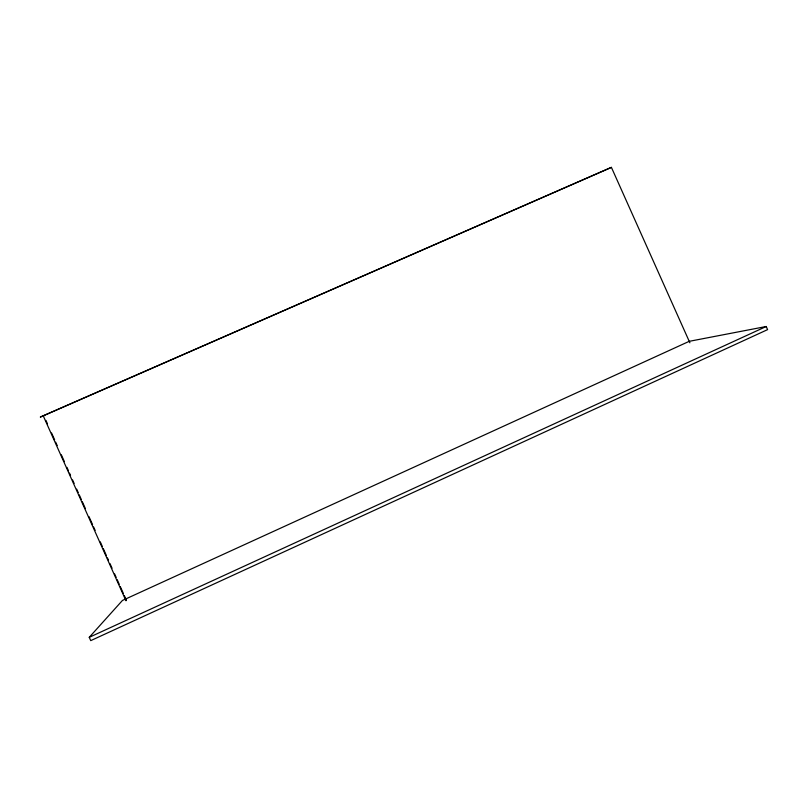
<?xml version="1.0" encoding="UTF-8"?>
<svg xmlns="http://www.w3.org/2000/svg" width="808" height="808" viewBox="0 0 808 808"><rect width="100%" height="100%" fill="white"/><g stroke="black" fill="none" stroke-linecap="round" stroke-linejoin="round"><path stroke-width="1.21" d="M89.254 637.32L122.442 600.445L689.224 341.329L766.206 326.503L767.6 329.624L90.738 640.633L89.254 637.32L766.206 326.503M611.404 167.367L40.4 417.039L611.404 167.367L689.88 342.794M43.885 415.807L43.228 415.797L125.977 600.768M45.935 420.392L47.47 423.826M51.571 432.987L54.651 439.865M55.671 442.158L57.216 445.592M61.307 454.763L64.388 461.631M66.953 467.367L68.488 470.801M69.508 473.094L70.538 475.387M72.589 479.972L74.124 483.406M76.689 489.133L78.225 492.567M79.255 494.86L81.305 499.445M82.325 501.738L85.406 508.616M88.991 516.635L92.577 524.655M93.597 526.947L95.142 530.381M100.263 541.845L102.313 546.42M103.343 548.713L106.414 555.591M107.444 557.884L108.464 560.176M109.999 563.61L112.049 568.196M114.615 573.922L116.15 577.356M117.18 579.649L119.23 584.235M120.251 586.527L123.331 593.395M124.351 595.688L126.402 600.273"/></g></svg>
